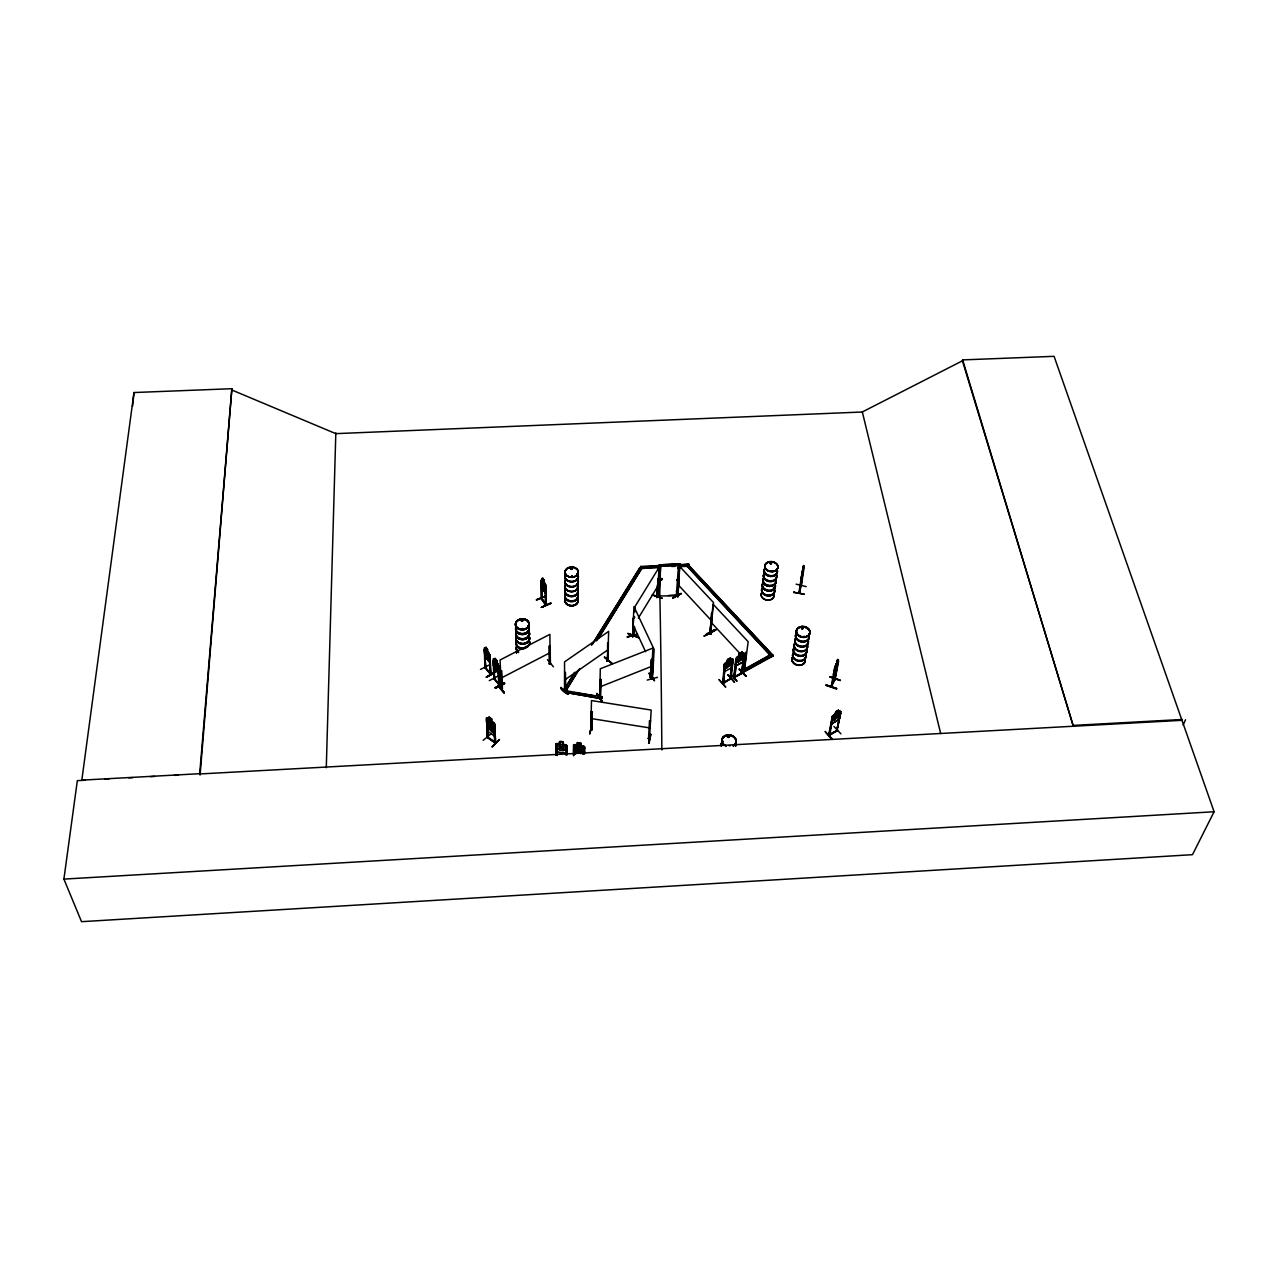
<?xml version="1.0" encoding="UTF-8"?>
<svg xmlns="http://www.w3.org/2000/svg" width="1278" height="1278" viewBox="0 0 1278 1278"><rect width="100%" height="100%" fill="white"/><g stroke="black" fill="none" stroke-linecap="round" stroke-linejoin="round"><path stroke-width="1.5" d="M568.183 694.337L561.01 687.452M561.026 687.436C559.013 689.018 568.39 695.424 568.295 693.938M573.518 755.586L573.566 744.882L583.407 745.953M573.646 755.602L573.694 744.93M651.508 677.388L652.099 678.714L653.138 659.879L652.068 678.634L651.652 677.276L650.262 677.5L651.413 659.528L652.291 659.176L651.461 677.436L650.55 677.723L651.109 676.429M651.54 676.733L650.694 677.771M574.541 754.627C576.122 752.566 573.039 744.483 574.573 746.831M574.621 754.308L574.669 746.512M575.483 754.18L575.499 750.138L577.336 749.723L582.592 751.32L582.576 754.02M577.336 744.946L577.257 742.566L580.947 743.205L580.899 745.505L582.64 746.512L582.592 750.585L580.739 751.991L577.321 751.4L575.499 749.339L575.531 745.25L577.368 744.85L577.384 742.662L580.915 743.317L580.771 745.553M577.321 753.141C578.599 748.716 573.407 749.787 578.311 752.95M580.739 753.716L580.755 751.017L577.336 750.442C577.752 755.538 585.532 747.279 579.829 753.189M729.035 736.336L727.645 737.326L727.47 736.128M729.083 736.495L728.7 737.614M729.387 736.943L727.406 736.16M583.455 754.26L583.615 748.093L584.621 748.269L583.615 748.093M584.381 752.742L584.477 746.847M584.541 754.116L584.589 746.831L583.359 746.017M837.234 730.393L836.515 730.137M836.547 730.169L837.298 729.738L836.579 731.24L840.62 712.82L836.707 730.601M828.735 735.217L837.617 730.073M591.858 724.977L589.813 733.476M592.305 711.718L591.778 729.802L592.305 711.718L591.299 711.558L590.819 729.562L591.49 700.568L651.173 710.057L649.496 738.972M829.741 735.201L832.889 717.293L828.863 735.665L829.853 734.578M596.586 694.21C613.408 718.731 586.171 676.845 602.146 701.446M600.644 696.67L600.628 697.708L600.948 679.497L600.069 679.864L599.733 698.028L600.82 696.941M600.948 679.497L599.957 697.98M565.85 692.468L601.714 698.715L565.85 692.468L566.282 690.791L602.114 697.037L598.344 696.446M604.43 657.068L612.146 663.458L604.478 657.068M608.104 660.806L607.05 661.125L607.945 659.847M607.306 661.333L608.36 642.53L608.2 660.758L607.05 661.125M607.513 661.253L607.625 643.042M607.737 660.582L608.663 631.364L564.556 661.876L564.525 690.935L565.691 690.056M326.289 767.695L335.826 432.891M676.573 591.442L676.397 590.979M677.212 579.621L677.292 580.643M678.091 567.608L678.235 567.72M678.123 567.208L678.091 568.406L678.33 567.16M637.387 634.367L627.418 636.827M628.712 633.632C660.998 646.508 605.884 625.07 638.361 637.307M632.754 635.31L633.009 636.684L633.441 617.785L632.658 636.779L633.936 606.571L654.144 649.496L652.451 678.618L652.515 677.771M632.482 636.652L632.722 635.965M633.792 627.258L633.361 635.757L633.92 635.102M634.192 626.587L633.696 635.869L633.808 635.006M634.831 611.986L635.07 606.459L659.065 567.432M634.239 635.118L634.527 626.715M592.545 644.192L639.99 567.608L641.812 568.279L598.631 638.137M658.218 567.688L640.869 568.502L640.709 566.442L688.874 564.173L689.05 566.234L773.318 655.806L743.237 672.404L741.975 671.014M640.709 566.442L640.869 568.502M647.227 680.088L657.403 677.34M652.419 595.085L662.18 598.184L652.483 594.941M648.841 673.378L654.544 680.823L649.336 673.123M650.454 677.771L651.413 659.528M658.873 596.107C654.048 600.037 658.442 590.803 657.323 585.116M649.512 720.856L650.518 721L649.512 720.856L648.489 738.924C648.665 739.083 649.975 737.358 648.537 738.237M658.058 578.599L657.004 597.561M733.748 676.893L734.562 676.334L734.834 677.356L736.655 659.144L733.891 677.771L742.438 673.075L744.403 654.895L741.432 673.25M742.374 672.132L741.336 673.298M742.422 673.107L733.684 677.452L735.936 658.17L743.7 653.266L744.515 653.569L742.087 672.835M649.224 743.349L650.518 734.291L648.681 742.933M659.512 565.387L657.435 596.315M649.4 737.901L649.352 738.988M658.761 596.123L660.582 566.074L678.522 565.243L676.286 595.883L658.921 595.931M659.001 596.618L660.726 566.09L678.362 565.355M662.292 579.014C661.093 577.352 661.637 581.618 662.052 578.966M661.764 579.222L661.253 578.439L661.844 579.525M661.237 579.924L662.228 578.583M488.18 737.39L495.784 742.438M495.704 743.029L487.333 737.486L486.535 717.996L494.65 724.019L495.529 743.365L495.097 742.55M731.224 678.794L730.153 678.906M722.437 683.155L723.364 682.164L723.524 683.107L725.169 664.959L722.805 683.554M730.042 679.081L732.981 660.694L731.112 678.969C726.783 679.928 723.428 685.136 722.405 682.692M673.043 598.184L681.382 593.583L673.059 597.8M668.522 595.516C674.209 594.909 678.426 594.398 678.091 596.602L678.794 577.704L677.148 596.219L677.739 596.762L679.928 563.902L659.208 564.876L657.387 596.97M801.881 573.614C802.568 567.975 802.951 574.972 802.488 573.007L801.546 577.289L803.75 566.106L799.245 593.216L799.197 591.714M677.835 596.107L679.688 564.445M677.723 596.698L678.506 577.864M802.904 572.193L800.843 581.075L800.859 579.573M800.875 580.947L800.827 579.669M687.468 566.505L771.672 656.716L687.468 566.505L689.082 565.675L773.318 655.806M688.874 564.173L679.193 565.18M687.42 567.065L689.082 565.675L679.449 566.122M199.703 773.701L231.877 388.704L133.982 392.538L81.824 780.139L199.703 773.701L200.087 775.027L231.877 388.704M571.538 569.125L572.193 568.231M571.522 576.841L572.496 576.346M571.825 576.122L572.193 577.017M705.823 635.47C738.237 617.817 681.094 648.393 715.153 630.134M711.542 613.344L712.421 613.807L711.542 613.344L710.185 631.332M711.83 613.184L709.929 633.808L713.108 604.222L748.173 641.7L744.339 670.982M710.36 632.882L710.6 634.367L712.022 615.437L710.887 634.207L709.865 633.648M711.479 623.504L710.424 632.131L709.801 631.54M712.038 617.689L713.523 602.593L679.624 566.41M522.398 629.127L522.414 628.488M521.648 620.773L521.791 621.076M522.127 621.124L523.149 620.565M724.45 663.985C722.485 664.8 725.121 674.896 723.795 669.912M730.345 678.682L733.013 659.288L732.182 659.001L724.434 664.097L722.613 683.602M722.773 682.899L723.268 682.212M723.524 683.107L725.169 664.959M730.121 660.199L731.463 660.151L731 664.304L726.671 668.346L725.441 667.356L725.888 663.202L727.677 659.432L730.473 657.835L730.185 660.279M719.163 679.576L725.648 686.989M730.297 660.151L730.537 657.914M730.505 673.778L737.055 681.238L730.457 674.065M732.182 661.125L730.265 679.337L730.984 677.963M724.45 671.637L731.256 668.027L732.901 659.368M734.706 677.388L736.655 659.144M727.981 674.992L734.483 681.893M739.147 653.665L742.023 652.099L739.147 653.665L738.892 655.902L737.023 656.924M738.972 655.933L739.243 653.681M739.147 669.352L746.16 676.19L739.611 669.081M741.959 652.02L741.655 654.464L742.917 654.352L742.406 658.505L738.109 662.531L736.879 661.541L737.374 657.371L738.908 655.854M741.559 673.554L743.62 655.326M743.237 672.404L742.039 670.471L770.474 654.799L745.314 669.177M744.115 670.886L746.192 652.179L743.652 670.391C743.221 668.027 745.457 671.765 744.084 669.4M743.604 670.199L746.192 652.179M744.659 670.774L744.627 670.007M748.828 668.522L740.585 673.666M962.638 359.901L1073.328 726.239L962.43 360.811L962.638 359.901L1054.062 356.322L1214.1 811.754L1192.486 854.678L81.52 921.678L63.9 879.104L77.335 780.65L85.259 780.219M550.435 663.202L550.019 645.534L549.205 645.965L549.54 664.288L550.323 662.867M550.387 663.889L549.348 663.953L550.499 663.218M632.993 636.572L632.275 635.262M132.561 406.324L133.982 392.538M794.005 591.746L793.83 592.545L804.181 594.046M796.13 584.158L806.258 586.634M801.897 573.566L798.862 593.216L799.533 591.97M799.453 592.449L802.488 571.042M802.137 572.288L802.999 567.975M799.325 593.136L802.057 575.004M801.242 585.883L803.638 565.515L801.833 575.276M801.146 586.458L804.118 567.56M502.446 688.89L501.423 670.678L500.577 671.11L501.583 689.369L502.35 688.554M501.423 670.678L502.19 688.538L501.327 689.018L502.43 688.203M501.455 688.922L502.318 687.899M826.083 685.28C858.465 695.536 804.693 677.995 836.307 688.938M830.013 677.068L840.397 680.327L830.221 676.637M834.806 667.372L831.211 686.621L835.397 678.33L834.486 679.513M831.163 686.558L835.365 678.41M831.227 686.51L834.997 679.193M834.774 667.435L833.671 674.704L836.499 668.666L838.416 659.736L834.63 667.515L837.122 662.387M836.052 663.985L831.563 686.765L837.729 659.24L835.556 670.503M837.394 660.199L836.483 661.812M834.518 679.704L838.384 659.72L835.045 679.72M825.316 731.431C828.432 737.214 839.566 745.585 825.205 731.735M834.901 679.752L838.624 661.189M838.033 712.501C840.908 707.756 838.512 713.635 832.186 716.383L831.69 723.939L838.304 719.977L839.678 717.389L838.24 719.945L831.69 723.747M828.623 735.409L832.266 716.351M828.991 735.042L832.889 717.293M835.269 714.035C836.036 708.715 835.956 715.584 833.416 715.105M804.15 594.334L793.926 592.177M833.927 726.431L840.94 733.907M838.384 710.217L837.953 712.421L839.231 712.325L838.432 716.431L834.007 720.536L832.921 719.626L833.703 715.52L835.269 713.971M836.531 731.208L840.876 713.076M836.866 730.505L829.678 734.403M839.582 717.437L840.013 711.175M837.17 730.377L840.764 711.431M648.633 743.301L651.029 734.435M648.457 738.205L648.425 738.844M802.201 574.749L802.824 571.697M803.015 568.534L803.638 565.515M589.829 733.844L591.874 724.626L589.765 733.732M591.922 729.099L590.899 728.62M592.034 729.754L591.97 728.748M601.714 698.715L602.13 696.478M565.787 753.541L566.937 751.464L565.787 753.541L557.176 752.135L555.898 749.787M565.739 744.739L555.85 743.924L555.994 755.346M565.962 746.895L566.985 747.055L565.962 746.895L565.898 755.01M566.921 745.713L565.771 744.643L566.921 745.713L566.905 755.17M559.556 743.636C557.256 740.122 565.403 740.873 563.103 744.387M563.247 744.243L563.247 742.039M580.899 750.234L584.589 751.528L573.566 749.675M557.144 743.349L555.882 743.812L556.074 755.026M556.92 745.761L555.994 745.282L556.92 745.761L557 755.506M557.176 752.135L565.803 753.429M573.662 749.835L574.86 749.132M577.241 749.531L574.844 749.227M565.85 693.011L566.282 690.791M650.262 677.5L651.237 677.1L652.946 648.058L600.309 668.777L599.701 697.596M574.844 744.435L573.662 745.026M574.78 753.109L573.534 750.745L574.844 753.157M833.496 673.362L833.512 674.688L837.298 665.678M802.233 574.317L801.482 576.522M800.731 581.059L802.344 575.196M801.05 585.052L800.667 586.41M799.245 593.216L801.434 585.164M599.733 697.389L600.82 697.133M826.275 684.848L836.483 688.554M656.828 596.89L657.052 596.123M710.009 633.073L710.919 634.16L710.185 633.457M710.105 631.22L710.744 631.939M546.025 591.538L545.514 593.184L541.872 587.656M489.746 662.387L489.873 654.975L486.039 647.211L485.56 653.393L488.388 658.537L489.25 657.93L488.084 651.828M484.953 648.058L485.32 657.004L489.793 662.515L490.257 661.03M677.148 595.484L678.027 596.506M803.638 636.476L804.485 636.732M804.517 636.492L804.261 636.316M801.673 627.674L801.498 628.616M802.728 628.584L801.546 627.578L803.159 627.706M493.436 664.943L494.203 667.963L498.724 673.522L498.867 666.014L495.417 659.129L496.615 661.317M727.837 736.016L727.757 736.847M727.581 736.256L727.533 736.575M771.64 571.234L772.551 571.282M772.359 571.09L771.577 570.946M770.267 562.4L770.746 563.614L770.57 562.671M771.433 563.534L771.065 563.854M771.608 563.47L770.57 562.512M568.215 694.289L560.914 687.836M499.874 684.72L499.57 685.663L499.299 684.688M499.906 685.375L493.771 677.803M498.388 685.599L504.379 692.836L497.957 685.887M494.794 678.969L493.803 678.458L499.57 685.583L498.5 666.812M490.161 673.985L490.752 674.672L490.544 673.73M485.049 667.611L485.975 668.122L484.33 649.432L484.953 667.595L490.688 674.592L489.522 655.79L490.097 674.001L491.071 673.81L490.496 673.075L490.129 674.081M485.944 667.404L485.273 666.733L485.416 668.234M731.256 668.027L732.326 665.263M742.63 662.228L735.872 665.822L742.63 662.228L743.78 659.544M1183.156 725.009L1185.521 719.754M571.889 577.033L571.713 576.218M570.931 568.135L570.899 569.029M494.874 729.834L494.171 731.351L488.004 726.735L486.982 723.955M494.235 731.479C497.142 729.227 489.682 732.246 487.861 726.831L486.806 723.971M494.586 736.096L495.161 728.732L486.918 722.853L487.829 722.773M837.378 661.684L838.16 659.752M835.173 668.921L836.339 666.541M719.131 679.816L725.584 687.069M545.706 604.079L545.93 605.468L545.498 586.362M545.195 588.551L544.412 589.206L542.064 584.046L542.703 577.768L545.131 584.318L545.355 604.782L546.249 604.67L541.904 598.567M546.217 605.229L541.089 597.896M541.888 598.919L541.712 578.662M634.639 616.891L634.559 617.689M638.361 618.073L657.962 585.931M579.685 668.57L565.994 690.551L564.093 689.8L574.637 672.356M591.506 645.31L639.99 567.608M564.093 689.8L574.637 672.899M565.994 690.551L578.63 669.704M596.538 640.965L641.812 568.279M494.778 679.081L493.26 660.391L493.835 678.65M651.7 677.995L652.068 677.068M652.435 678.506L652.052 677.26M729.147 745.729L730.169 745.713M801.753 628.664L803.239 627.849M725.537 662.739L724.434 664.097M657.036 596.986L656.541 597.577M541.92 599.031L541.105 580.052L541.025 598.487L545.786 605.341M522.926 629.351L522.271 628.584L523.101 628.712M572.56 576.458L571.761 576.17M571.873 568.79L570.978 568.263M570.403 568.311L572.001 568.071M592.002 729.147L591.043 729.003M494.65 736.208L488.244 731.623L487.253 728.732L488.324 731.559M492.286 726.064L492.158 723.859L489.41 721.91L489.634 724.243L489.362 720.073L491.902 721.91L492.19 726.08L493.612 727.789L493.835 731.863L492.557 732.629L488.531 728.093L488.292 724.003L492.365 725.984M491.95 746.735L499.506 739.499L492.286 746.991M483.164 740.329L491.183 733.716M493.739 722.597L494.65 724.019M493.755 725.089L494.778 725.393L493.755 725.089L494.746 742.853M487.11 720.265L486.359 719.722L488.228 738.029L487.381 720.025M491.742 719.035L489.091 716.974L489.234 719.402L486.455 718.06M491.95 721.175L493.276 722.901L493.5 727.022L492.238 727.773L488.228 723.188L489.011 717.054M487.461 717.901L486.551 718.156L487.397 737.422L495.321 743.285M503.883 693.059L498.005 685.823M803.127 628.584L801.977 628.776M604.526 657.323L611.827 663.633M565.355 689.705L564.525 690.28L565.435 690.28M564.924 691.11L565.323 672.452L565.707 690.567L564.78 690.519M770.267 562.751L770.794 563.774M564.588 680.056L608.152 649.655M677.148 580.531L677.276 579.573M490.64 727.901L488.979 729.195L491.215 728.764L493.707 732.566L491.774 728.684M648.345 738.476L649.416 738.62M498.196 668.937L497.318 669.528L495.529 667.324L494.266 660.183L495.193 660.614M591.123 729.243L592.081 729.387M591.874 729.754L591.027 729.642M521.616 620.293L522.239 619.83M571.681 569.061L572.304 568.406M650.422 676.765L651.269 676.461M599.67 697.676L600.532 697.357M837.394 730.712L829.087 735.601M835.7 711.83L838.496 710.089M734.387 682.26L727.949 674.736L734.515 682.148M722.837 682.883L730.313 678.874M730.553 678.618L731.304 678.203L722.421 683.283M734.69 676.541L741.623 673.091M743.301 671.845L773.398 655.247M733.764 677.484L742.294 672.771L741.512 672.611M743.7 653.266L741.751 654.336M714.881 629.463L706.383 634M672.691 597.816L681.11 593.359M549.332 663.57L550.451 663.809M500.784 671.365L501.631 670.918M549.54 664.288L549.412 646.221L550.243 645.773M495.177 687.66C510.785 677.771 504.267 686.174 495.129 687.612M495.465 688.347L504.746 683.554M489.282 680.647L498.5 675.838M494.314 678.522L494.091 677.644M494.426 678.794L499.283 684.225M500.912 678.203L550.115 652.659M486.375 677.036C514.443 661.317 467.892 688.155 495.513 671.829M486.327 676.941L495.544 671.924M498.724 673.522L494.314 667.899M489.793 662.515L485.416 656.956L484.697 654.001M498.356 664.496L493.228 658.889L494.394 679.257L493.787 661.03M496.838 660.646L495.001 658.218L495.081 660.662L493.867 658.921M489.73 664.72L480.48 669.448M485.608 667.867L490.401 673.25M498.276 664.512L499.97 685.375M484.825 648.01L489.937 655.039L491.071 674.512L485.033 667.068M484.857 650.071L484.011 649.591M485.624 668.33L484.298 647.914L486.167 649.464M962.43 360.811L862.219 412.011L335.794 433.641L232.165 390.141M550.738 603.12C522.287 616.06 570.036 594.366 541.489 607.354M541.425 607.306L550.786 603.504M545.85 596.059L536.297 599.813L545.594 596.043M536.488 600.053L545.834 596.283M541.137 584.685L541.728 587.72L545.61 593.152M541.696 578.551L545.994 585.548L546.249 605.149M545.994 585.548L545.355 584.03M544.316 580.116L544.204 582.433M600.245 680.136L601.123 679.768M651.604 659.799L652.467 659.448M599.893 686.925L651.876 666.269M802.041 627.546L801.625 627.977M802.584 628.648L801.977 628.313M550.083 663.538L549.891 634.367L500.049 659.991L501.519 689.337M571.681 568.822L570.691 569.125M570.867 569.349L571.857 569.189M829.502 734.898L829.614 734.275M774.037 594.909L774.069 594.893A6.534 4.936 7.4 0 1 765.905 599.941A6.534 4.936 7.4 0 1 762.375 591.938M627.226 636.764L637.402 634.128L627.418 637.211M745.761 676.35L739.179 668.985M559.684 743.732L557.847 744.163L557.879 748.253L559.716 750.282L563.151 750.841L564.972 749.403L564.972 745.314L563.119 744.291M565.355 690.344L565.323 672.452M835.013 678.283L834.949 679.385M522.047 619.782L521.472 620.788M521.744 620.9L522.702 620.229M522.382 621.268L521.104 620.597M771.049 563.726L769.915 563.454M495.417 742.662L494.602 742.183M494.969 742.518L494.011 724.85M487.573 737.118L487.94 737.326M63.9 879.104L1214.1 811.754M1073.632 725.393L1182.23 719.466M105.068 779.133L109.029 778.925M128.854 777.839L132.816 777.615M150.644 776.657L154.606 776.433M174.415 775.347L178.377 775.139M200.167 773.941L1181.846 720.313M644.543 566.825L659.943 566.09M640.901 567.943L660.167 567.033M671.733 566.489L675.599 566.298M679.401 566.681L689.05 566.234M545.85 604.813L541.377 598.248M591.235 711.862L592.225 712.022M566.282 691.35L570.052 691.941M573.822 692.548L594.574 695.839M591.187 718.555L650.087 727.981M839.95 711.271L840.844 711.511M830.061 676.925L840.253 680.599M732.134 659.097L733.077 659.368M837.425 661.525L834.55 670.199M652.435 594.717L662.004 598.439M639.958 568.167L641.78 568.838M743.588 653.298L744.515 653.569M564.093 689.241L565.994 689.992M659.975 578.295L660.023 579.222M489.506 722.054L492.078 723.875M493.691 722.645L491.79 721.255L491.838 718.955M583.375 745.905L584.573 746.943M541.457 597.609L541.441 599.047M495.704 742.933L494.65 723.907M678.267 584.909L711.718 620.964M711.319 622.578L745.921 659.895M735.154 664.161L735.952 665.902M727.661 659.48L727.406 661.716M547.463 659.736L553.438 666.796M498.34 685.647L504.299 692.532M489.522 655.79L490.049 656.429L489.186 655.949M544.013 580.1L543.038 578.694L544.013 580.867M597.114 693.635L602.162 701.814M714.865 629.75L706.414 634.415M495.241 688.043L504.395 682.787M653.138 659.879L653.489 660.614L652.77 659.975M633.121 624.958L645.582 651.668M651.397 664.129L653.058 667.691M493.596 664.959L494.346 667.883M940.672 733.508L862.33 412.011M679.928 563.902L659.208 564.876A643.233 19.729 -89.6 0 1 661.844 749.898M487.014 722.949L487.349 728.779M485.928 647.275L486.119 649.671M499.011 685.056L496.95 660.582M557 745.441L557.08 755.186M559.668 741.544L559.652 743.828M566.793 745.729L566.793 751.528M565.196 689.689L565.02 691.11M528.421 631.076A6.901 5.352 -1.9 0 1 527.303 637.93A6.901 5.352 -1.9 0 1 518.437 638.361A6.901 5.352 -1.9 0 1 516.504 631.667M528.469 635.629A6.789 5.272 -1.9 0 1 527.367 642.371A6.805 5.272 -1.9 0 1 518.644 642.818A6.805 5.272 -1.9 0 1 516.727 636.22A6.789 5.272 -1.9 0 0 518.644 642.802A6.789 5.272 -1.9 0 0 527.367 642.371A6.805 5.272 -1.9 0 0 528.469 635.629M528.293 626.012A6.933 5.352 -1.8 0 1 523.692 634.239A6.933 5.352 -1.8 0 1 515.705 627.913M515.673 629.607A6.821 5.272 -1.9 0 0 524.539 634.271A6.821 5.272 -1.9 0 0 528.197 626.348A6.837 5.288 -1.9 0 1 523.676 634.463A6.837 5.288 -1.9 0 1 515.801 628.233M528.421 630.821A6.901 5.352 -1.9 0 1 527.303 637.658A6.901 5.352 -1.9 0 1 518.421 638.105A6.901 5.352 -1.9 0 1 516.488 631.412M528.277 625.741A6.933 5.352 -1.8 0 1 523.676 633.968A6.933 5.352 -1.8 0 1 515.689 627.658M515.641 628.744A6.821 5.272 -1.8 0 0 524.523 633.425A6.821 5.272 -1.8 0 0 528.181 625.501A6.837 5.288 -1.8 0 1 523.66 633.6A6.837 5.288 -1.8 0 1 515.785 627.37M528.469 636.109A6.773 5.256 -1.9 0 1 527.367 642.834A6.773 5.256 -1.9 0 1 518.676 643.265A6.773 5.256 -1.9 0 1 516.759 636.684M525.002 648.409A6.853 5.336 -1.9 0 1 517.67 646.86A6.853 5.336 -1.9 0 1 516.823 640.965M528.677 640.374A6.853 5.336 -1.9 0 1 529.619 644.384M523.245 648.889A6.757 5.272 -1.9 0 1 517.223 646.556A6.757 5.272 -1.9 0 1 516.919 641.284M528.597 640.709A6.757 5.272 -1.9 0 1 529.523 644.655M528.996 645.454A6.853 5.336 -1.9 0 1 519.763 647.882A6.853 5.336 -1.9 0 1 516.807 640.709M528.661 640.118A6.853 5.336 -1.9 0 1 529.603 644.128M528.581 639.879A6.773 5.272 -1.9 0 1 527.479 646.604A6.773 5.272 -1.9 0 1 518.788 647.035A6.773 5.272 -1.9 0 1 516.887 640.454M518.517 651.716A6.725 5.24 -1.9 0 1 517.079 645.438M518.533 652.547A6.725 5.24 -1.9 0 1 517.095 646.269M516.52 652.786A6.678 5.224 -2 0 1 517.255 650.135M518.453 652.323A6.837 5.336 -1.9 0 1 516.999 645.949M518.453 652.068A6.837 5.336 -1.9 0 1 516.983 645.694M516.52 653.074A6.694 5.224 -2 0 1 517.255 650.422M577.209 579.174A6.725 5.096 0.2 0 1 576.266 585.675A6.725 5.096 0.2 0 1 567.64 586.091A6.725 5.096 0.2 0 1 565.611 579.717M577.113 583.758A6.614 5.032 0.2 0 1 576.186 590.18A6.614 5.032 0.2 0 1 567.688 590.596A6.614 5.032 0.2 0 1 565.675 584.302M577.113 583.583A6.63 5.032 0.2 0 1 576.186 590.005A6.63 5.032 0.2 0 1 567.688 590.42A6.63 5.032 0.2 0 1 565.675 584.126M577.241 574.046A6.741 5.096 0.2 0 1 576.298 580.563A6.741 5.096 0.2 0 1 567.64 580.963A6.741 5.096 0.2 0 1 565.595 574.589M577.129 578.646A6.63 5.016 0.2 0 1 576.218 585.068A6.63 5.016 0.2 0 1 567.704 585.468A6.63 5.016 0.2 0 1 565.691 579.19M577.209 578.902A6.725 5.096 0.2 0 1 576.266 585.42A6.725 5.096 0.2 0 1 567.64 585.819A6.725 5.096 0.2 0 1 565.611 579.461M577.241 573.774A6.741 5.096 0.2 0 1 576.298 580.292A6.741 5.096 0.2 0 1 567.64 580.707A6.741 5.096 0.2 0 1 565.595 574.333M577.161 573.518A6.662 5.032 0.2 0 1 576.234 579.94A6.662 5.032 0.2 0 1 567.704 580.356A6.662 5.032 0.2 0 1 565.675 574.062M577.033 593.919A6.566 5 0.2 0 1 576.122 600.309A6.566 5 0.2 0 1 567.688 600.724A6.566 5 0.2 0 1 565.707 594.462M577.113 593.583A6.662 5.08 0.2 0 1 576.186 600.069A6.662 5.08 0.2 0 1 567.64 600.484A6.662 5.08 0.2 0 1 565.627 594.126M565.723 598.36A6.534 4.984 0.2 0 0 567.704 604.606A6.566 5.016 0.2 0 0 576.106 604.318A6.566 5.016 0.2 0 0 577.017 597.912A6.534 4.984 0.2 0 1 576.09 604.206A6.534 4.984 0.2 0 1 567.704 604.606A6.566 5.016 0.2 0 1 565.707 598.455M577.113 583.982A6.614 5.032 0.2 0 1 576.186 590.404A6.614 5.032 0.2 0 1 567.688 590.803A6.614 5.032 0.2 0 1 565.675 584.525M577.145 588.551A6.678 5.08 0.2 0 1 576.218 595.053A6.678 5.08 0.2 0 1 567.64 595.468A6.678 5.08 0.2 0 1 565.611 589.11M577.049 593.072A6.566 5 0.2 0 1 576.122 599.478A6.566 5 0.2 0 1 567.688 599.877A6.566 5 0.2 0 1 565.707 593.615M577.065 588.886A6.582 5.016 0.2 0 1 576.154 595.292A6.582 5.016 0.2 0 1 567.688 595.692A6.582 5.016 0.2 0 1 565.691 589.43M577.113 593.327A6.662 5.08 0.2 0 1 576.186 599.813A6.662 5.08 0.2 0 1 567.64 600.229A6.662 5.08 0.2 0 1 565.627 593.871M577.145 588.295A6.678 5.08 0.2 0 1 576.218 594.797A6.678 5.08 0.2 0 1 567.64 595.197A6.678 5.08 0.2 0 1 565.611 588.854M577.081 588.04A6.598 5.016 0.2 0 1 576.154 594.446A6.598 5.016 0.2 0 1 567.688 594.861A6.598 5.016 0.2 0 1 565.691 588.583M776.129 578.902A6.598 4.936 7.3 0 1 766.768 580.835A6.598 4.936 7.3 0 1 764.787 573.407M776.545 576.378A6.598 4.936 7.3 0 1 776.561 577.672M776.209 574.78A6.694 5.016 7.3 0 1 773.685 580.835A6.694 5.016 7.3 0 1 765.171 579.541A6.694 5.016 7.3 0 1 764.755 573.055M775.506 579.397A6.598 4.952 7.3 0 1 769.484 585.963A6.598 4.952 7.3 0 1 763.381 578.774M776.912 569.684A6.725 5.016 7.3 0 1 770.794 576.33A6.725 5.016 7.3 0 1 764.548 569.045M776.209 574.253A6.614 4.936 7.3 0 1 773.717 580.212A6.614 4.936 7.3 0 1 765.314 578.95A6.614 4.936 7.3 0 1 764.899 572.544M776.784 570.004A6.63 4.952 7.3 0 1 770.746 576.554A6.63 4.952 7.3 0 1 764.595 569.365M776.241 574.525A6.694 5.016 7.3 0 1 773.717 580.563A6.694 5.016 7.3 0 1 765.202 579.285A6.694 5.016 7.3 0 1 764.787 572.8M776.944 569.413A6.725 5.016 7.3 0 1 770.826 576.074A6.725 5.016 7.3 0 1 764.579 568.774M776.912 569.141A6.63 4.952 7.3 0 1 770.858 575.707A6.63 4.952 7.3 0 1 764.707 568.502M774.117 589.477A6.534 4.936 7.4 0 1 768.142 596.011A6.534 4.936 7.4 0 1 762.087 588.854M774.244 589.158A6.63 5 7.4 0 1 768.19 595.788A6.63 5 7.4 0 1 762.039 588.535M774.037 594.733A6.534 4.936 7.4 0 1 765.921 599.765A6.534 4.936 7.4 0 1 762.407 591.778M774.931 584.142A6.662 5 7.4 0 1 772.423 590.18A6.662 5 7.4 0 1 763.956 588.902A6.662 5 7.4 0 1 763.541 582.433M774.228 588.631A6.55 4.936 7.4 0 1 768.254 595.181A6.55 4.936 7.4 0 1 762.199 588.008M773.398 587.72A6.63 5 7.4 0 1 773.078 594.158A6.63 5 7.4 0 1 764.659 594.558A6.63 5 7.4 0 1 762.071 588.263M774.915 583.615A6.566 4.936 7.4 0 1 772.439 589.573A6.566 4.936 7.4 0 1 764.084 588.311A6.566 4.936 7.4 0 1 763.685 581.921M775.49 579.557A6.598 4.952 7.3 0 1 769.468 586.123A6.598 4.952 7.3 0 1 763.349 578.934M808.367 641.189A6.917 5.32 9.2 0 1 800.779 646.796A6.917 5.32 9.2 0 1 795.172 639.16M807.041 644.368A6.805 5.24 9.2 0 1 804.581 650.71A6.805 5.24 9.2 0 1 795.922 649.384A6.805 5.24 9.2 0 1 795.395 642.578M807.089 644.16A6.805 5.24 9.2 0 1 804.613 650.502A6.805 5.24 9.2 0 1 795.954 649.16A6.805 5.24 9.2 0 1 795.427 642.355M808.702 634.783A6.933 5.32 9.1 0 1 806.194 641.205A6.933 5.32 9.1 0 1 797.36 639.863A6.933 5.32 9.1 0 1 796.833 632.945M808.367 640.645A6.821 5.24 9.2 0 1 800.891 646.173A6.821 5.24 9.2 0 1 795.347 638.633M808.575 635.086A6.837 5.24 9.2 0 1 806.098 641.444A6.837 5.24 9.2 0 1 797.392 640.102A6.837 5.24 9.2 0 1 796.865 633.297M808.415 640.933A6.917 5.32 9.2 0 1 800.827 646.54A6.917 5.32 9.2 0 1 795.22 638.904M808.75 634.511A6.949 5.32 9.1 0 1 806.242 640.949A6.949 5.32 9.1 0 1 797.408 639.591A6.949 5.32 9.1 0 1 796.881 632.69M808.702 634.239A6.853 5.24 9.1 0 1 806.226 640.597A6.853 5.24 9.1 0 1 797.52 639.256A6.853 5.24 9.1 0 1 796.993 632.45M808.223 641.476A6.821 5.24 9.2 0 1 800.747 647.019A6.821 5.24 9.2 0 1 795.22 639.479M805.891 655.646A6.757 5.224 9.3 0 1 798.478 661.173A6.757 5.224 9.3 0 1 792.999 653.649M805.523 653.985A6.853 5.304 9.3 0 1 799.405 661.045A6.853 5.304 9.3 0 1 792.951 653.33M804.725 658.41A6.741 5.224 9.3 0 1 802.28 664.736A6.741 5.224 9.3 0 1 793.702 663.41A6.741 5.224 9.3 0 1 793.191 656.62M793.255 656.365A6.725 5.208 9.3 0 0 793.766 663.122A6.741 5.224 9.3 0 0 802.312 664.576A6.741 5.224 9.3 0 0 804.757 658.25A6.725 5.208 9.3 0 1 802.312 664.448A6.725 5.208 9.3 0 1 793.766 663.122A6.741 5.224 9.3 0 1 793.223 656.461M806.961 644.783A6.789 5.224 9.2 0 1 804.501 651.109A6.789 5.224 9.2 0 1 795.874 649.783A6.789 5.224 9.2 0 1 795.363 642.994M806.833 650.422A6.869 5.304 9.3 0 1 798.43 655.838A6.869 5.304 9.3 0 1 794.596 647.243M806.019 654.831A6.757 5.224 9.3 0 1 797.744 660.167A6.757 5.224 9.3 0 1 793.989 651.684M806.21 649.368A6.773 5.224 9.3 0 1 803.75 655.694A6.773 5.224 9.3 0 1 795.14 654.352A6.773 5.224 9.3 0 1 794.628 647.579M806.881 650.167A6.869 5.304 9.3 0 1 798.462 655.582A6.869 5.304 9.3 0 1 794.644 646.987M806.833 649.879A6.773 5.224 9.3 0 1 799.405 655.406A6.773 5.224 9.3 0 1 793.894 647.882M726.16 746.001A7.221 5.847 7.5 0 1 722.949 737.262A7.221 5.847 7.5 0 1 733.891 736.671A7.221 5.847 7.5 0 1 733.316 745.601A7.173 5.815 7.5 0 0 733.86 736.687A7.173 5.815 7.5 0 0 722.981 737.278A7.173 5.815 7.5 0 0 726.176 745.953M724.514 745.314A7.221 5.847 7.5 0 1 723.699 736.655A7.221 5.847 7.5 0 1 734.307 737.214A7.221 5.847 7.5 0 1 733.3 745.777M721.239 745.537A7.285 5.911 7.6 0 1 722.741 741.24M735.665 744.739A7.285 5.911 7.6 0 1 735.649 746.288M721.383 745.234A7.173 5.815 7.6 0 1 722.869 741.016M735.585 744.467A7.173 5.815 7.6 0 1 735.569 745.985M721.303 746.064A7.173 5.815 7.6 0 1 722.773 741.831M721.207 745.793A7.285 5.911 7.6 0 1 722.709 741.496M577.257 747.342L577.225 749.627L577.368 745.585L580.787 746.192L580.755 750.266L580.947 747.965L577.257 747.342M577.96 747.997L580.164 749.1L577.96 747.997M577.991 743.125L580.196 744.243L577.991 743.125M727.342 662.403L726.878 666.573L729.562 665.103L730.026 660.934L727.342 662.403M728.109 659.544L729.85 658.585L728.109 659.544M738.812 656.588L738.317 660.758L740.984 659.288L741.48 655.135L738.812 656.588M739.595 653.713L741.32 652.786L739.595 653.713M485.416 649.559L486.774 653.633L485.672 654.735L487.19 654.576L488.963 658.793L487.573 654.592C489.634 654.352 487.972 651.492 487.158 653.617L485.512 649.639M494.362 660.55L495.72 664.624L494.586 665.694L496.136 665.566L497.909 669.8L496.519 665.582C498.628 665.375 496.95 662.515 496.12 664.608L494.458 660.63M542.064 580.164L543.134 584.254L542.112 585.388L543.469 585.196L544.907 589.43L543.805 585.196C545.594 584.765 544.284 582.129 543.469 584.222L542.064 580.164M835.141 714.706L834.342 718.795L837.01 717.246L837.809 713.156L835.141 714.706M836.116 711.846L837.825 710.856L836.116 711.846M488.228 719.418L490.097 723.22L488.452 724.514L490.672 724.083L493.164 727.933L491.231 724.019L492.797 722.741L490.672 723.124L488.228 719.418M726.367 663.09L727.901 664.656L725.712 668.33L728.428 664.816L730.681 665.614L729.099 664.001L731.192 660.47L728.588 663.793L726.367 663.09M737.853 657.275L739.355 658.841L737.15 662.515L739.866 659.001L742.087 659.815L740.537 658.186L742.646 654.655L740.042 657.994L737.853 657.275M558.278 744.371L560.627 747.263L558.214 749.451L561.377 747.854L564.572 750.474L562.16 747.502L564.493 745.457L561.425 746.879L558.278 744.371M575.963 745.473L578.279 748.397L575.819 750.537L578.998 748.988L582.161 751.656L579.797 748.636L582.161 746.64L579.078 748.029L575.963 745.473M834.183 715.424L835.508 716.894L833.112 720.584L835.988 717.038L838.033 717.725L836.691 716.191L838.959 712.661L836.227 716.031L834.183 715.424M834.933 668.011L834.949 668.841L834.933 668.011M562.496 742.358L560.291 742.007L562.496 742.358M563.135 745.026L559.684 744.467L559.716 748.541L563.135 749.1L563.135 745.026M491.631 723.907L489.985 722.741L491.631 723.907M492.238 726.799L489.666 724.977L489.905 729.067L492.461 730.888L492.238 726.799M491.311 719.003L489.666 717.821L491.311 719.003M831.131 722.342L831.69 723.939L831.147 722.198M487.589 649.543L486.439 648.138L487.589 649.543M488.052 652.563L486.263 650.374L486.503 654.56L488.292 656.748L488.052 652.563M497.03 663.57L495.225 661.365L495.433 665.534L497.238 667.755L497.03 663.57M544.316 583.151L542.799 580.979L542.878 585.212L544.38 587.385L544.316 583.151M527.239 638.153A6.789 5.256 -1.9 0 0 528.341 631.428A6.805 5.272 -1.9 0 1 527.255 638.169A6.805 5.272 -1.9 0 1 518.501 638.601A6.805 5.272 -1.9 0 1 516.584 632.003A6.789 5.256 -1.9 0 0 518.517 638.585A6.789 5.256 -1.9 0 0 527.239 638.153M517.718 628.105A6.853 5.288 -1.8 0 0 529.012 625.166A6.853 5.288 -1.8 0 0 520.226 619.127A6.853 5.288 -1.8 0 0 517.718 628.105A6.821 5.272 -1.8 0 0 528.996 625.166A6.869 5.288 -1.8 0 0 520.21 619.143A6.869 5.288 -1.8 0 0 517.718 628.137A6.869 5.288 -1.8 0 0 529.028 625.182A6.821 5.272 -1.8 0 0 520.226 619.159A6.821 5.272 -1.8 0 0 517.734 628.105M527.351 642.083A6.773 5.256 -1.9 0 0 528.453 635.358A6.805 5.272 -1.9 0 1 527.367 642.211A6.805 5.272 -1.9 0 1 518.628 642.642A6.805 5.272 -1.9 0 1 516.727 636.045A6.773 5.256 -1.9 0 0 518.644 642.514A6.773 5.256 -1.9 0 0 527.351 642.083M517.75 628.552A6.837 5.272 -1.8 0 0 529.012 625.597A6.821 5.256 -1.8 0 0 520.242 619.59A6.837 5.272 -1.8 0 0 517.75 628.552A6.821 5.256 -1.8 0 0 528.996 625.597A6.837 5.272 -1.8 0 0 520.242 619.574A6.821 5.256 -1.8 0 0 517.75 628.536M527.223 637.307A6.789 5.272 -1.9 0 0 528.309 630.565A6.805 5.272 -1.9 0 1 527.223 637.323A6.805 5.272 -1.9 0 1 518.469 637.754A6.805 5.272 -1.9 0 1 516.568 631.156A6.789 5.272 -1.9 0 0 518.485 637.738A6.789 5.272 -1.9 0 0 527.223 637.307M567.256 575.787A6.678 5.032 0.2 0 0 578.215 572.975A6.678 5.032 0.2 0 0 569.493 567.224A6.678 5.032 0.2 0 0 567.256 575.787M567.272 576.202A6.662 5.016 0.2 0 0 578.183 573.407A6.662 5.016 0.2 0 0 569.493 567.672A6.662 5.016 0.2 0 0 567.272 576.202M567.256 575.931A6.678 5.032 0.2 0 0 578.215 573.135A6.678 5.032 0.2 0 0 569.493 567.384A6.678 5.032 0.2 0 0 567.256 575.931M576.106 604.478A6.55 5 0.2 0 0 577.017 598.072A6.566 5.016 0.2 0 1 576.106 604.494A6.566 5.016 0.2 0 1 567.688 604.909A6.566 5.016 0.2 0 1 565.707 598.631A6.55 5 0.2 0 0 567.688 604.877A6.55 5 0.2 0 0 576.106 604.478M767.407 570.18A6.646 4.952 7.3 0 0 777.967 567.416A6.646 4.952 7.3 0 0 768.813 561.729A6.646 4.952 7.3 0 0 767.407 570.18M769.532 585.612A6.566 4.936 7.3 0 0 775.538 579.062A6.55 4.904 7.3 0 1 769.532 585.596A6.566 4.936 7.3 0 1 763.445 578.439A6.55 4.904 7.3 0 0 769.532 585.596M767.359 570.595A6.63 4.936 7.3 0 0 777.903 567.831A6.63 4.936 7.3 0 0 768.765 562.144A6.63 4.936 7.3 0 0 767.359 570.595M767.375 570.355A6.662 4.968 7.3 0 0 777.967 567.592A6.662 4.968 7.3 0 0 768.781 561.873A6.662 4.968 7.3 0 0 767.375 570.355M769.436 586.362A6.566 4.936 7.3 0 0 775.426 579.829A6.55 4.904 7.3 0 1 769.436 586.346A6.566 4.936 7.3 0 1 763.349 579.19A6.55 4.904 7.3 0 0 769.436 586.346M767.119 590.74A6.55 4.92 7.4 0 0 775.251 585.739A6.566 4.936 7.4 0 1 767.119 590.755A6.566 4.936 7.4 0 1 763.573 582.768A6.55 4.92 7.4 0 0 767.119 590.74M797.807 634.655A6.869 5.256 9.1 0 0 809.517 634.048A6.885 5.256 9.1 0 0 802.121 626.412A6.885 5.256 9.1 0 0 797.807 634.655A6.885 5.256 9.1 0 0 809.517 634.048A6.869 5.256 9.1 0 0 802.121 626.428A6.869 5.256 9.1 0 0 797.807 634.655M797.76 635.07A6.853 5.24 9.1 0 0 809.421 634.463A6.853 5.24 9.1 0 0 802.057 626.859A6.853 5.24 9.1 0 0 797.76 635.07A6.837 5.224 9.1 0 0 809.421 634.463A6.837 5.224 9.1 0 0 802.057 626.875A6.837 5.224 9.1 0 0 797.776 635.07M797.776 634.831A6.885 5.256 9.1 0 0 809.501 634.223A6.885 5.256 9.1 0 0 802.089 626.587A6.885 5.256 9.1 0 0 797.776 634.831M723.699 736.927A7.189 5.815 7.6 0 0 724.514 745.537A7.173 5.815 7.6 0 1 723.699 736.943A7.189 5.815 7.6 0 1 734.259 737.486A7.189 5.815 7.6 0 1 733.252 746.001A7.173 5.815 7.6 0 0 734.243 737.502A7.173 5.815 7.6 0 0 723.699 736.943"/></g></svg>
